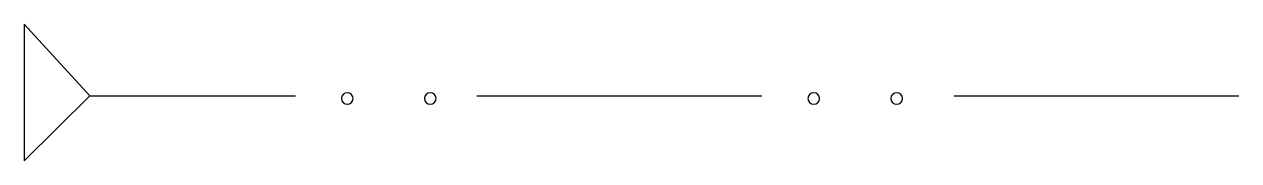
# Model space of a CAD drawing. Header units: metres. Extents: x -41641 to -36406, y -300715 to -300127.
import ezdxf

# ---------------------------------------------------------------- set-up
doc = ezdxf.new("R2010")
doc.units = ezdxf.units.M
doc.layers.add('STEEL', color=1, linetype='Continuous')
doc.layers.add('TEXT', color=3, linetype='Continuous')

msp = doc.modelspace()

# ---------------------------------------------------------------- linework, layer by layer
at = {"layer": 'STEEL'}
for points in [[(-41357.74, -300435.41), (-40471.77, -300435.41)], [(-39689.81, -300435.41), (-38461.03, -300435.41)], [(-37634.39, -300435.41), (-36405.61, -300435.41)]]:
    msp.add_lwpolyline(points, dxfattribs=at)
for points in [[(-40273.35, -300446.57, 1), (-40223.35, -300446.57, 1)], [(-39915.89, -300446.57, 1), (-39865.89, -300446.57, 1)], [(-38262.61, -300446.57, 1), (-38212.61, -300446.57, 1)], [(-37905.15, -300446.57, 1), (-37855.15, -300446.57, 1)]]:
    msp.add_lwpolyline(points, format="xyb", close=True, dxfattribs=at)
at = {"layer": 'TEXT'}
for p, q in [((-41640.92, -300126.67), (-41640.92, -300714.88)), ((-41640.92, -300126.67), (-41357.74, -300435.41)), ((-41357.74, -300435.41), (-41640.92, -300714.88))]:
    msp.add_line(p, q, dxfattribs=at)

doc.saveas('drawing.dxf')
